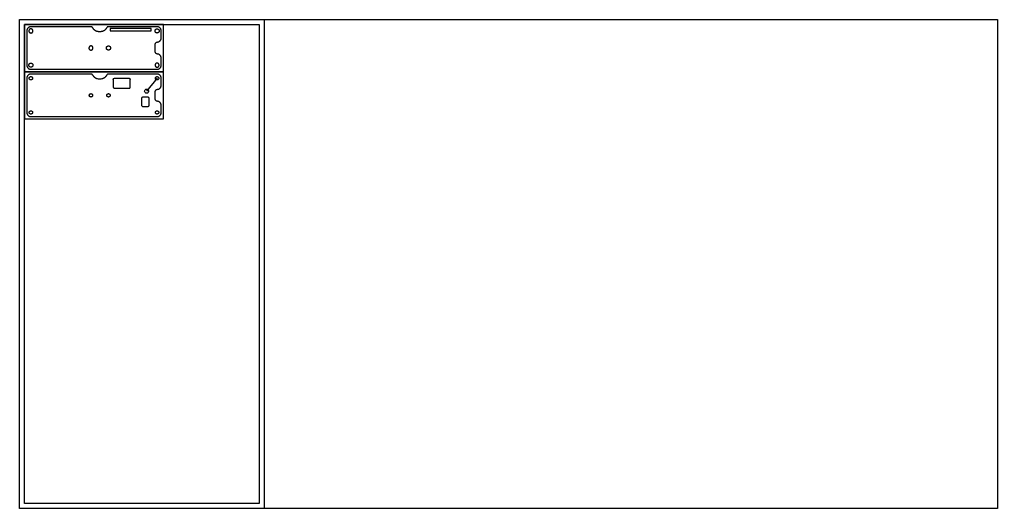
# Model space of a CAD drawing. Header units: millimetres. Extents: x 0 to 6370, y -460 to 1639.
# Drawn here: x 3842 to 5061, y 286 to 895 of the extents above; entities that cross this region are included whole.
import ezdxf

# ---------------------------------------------------------------- set-up
doc = ezdxf.new("R2010")
doc.units = ezdxf.units.MM
doc.layers.add('Default', color=7, linetype='Continuous', true_color=0x000000)
doc.layers.add('ESP', color=7, linetype='Continuous', true_color=0x000000)

msp = doc.modelspace()

# ---------------------------------------------------------------- linework, layer by layer
at = {"layer": 'Default', "color": 5}
for p, q in [((3850.9, 881), (3850.9, 838.3)), ((4018.5, 872.3), (4018.5, 881)), ((4011, 855.2), (4011, 864.2)), ((4018.5, 838.3), (4018.5, 847)), ((3850.9, 822), (3850.9, 779.3)), ((4018.5, 813.3), (4018.5, 822)), ((4011, 796.2), (4011, 805.2)), ((4018.5, 779.3), (4018.5, 788))]:
    msp.add_line(p, q, dxfattribs=at)
at = {"layer": 'Default', "color": 1}
for p, q in [((3958.7, 820.5), (3958.7, 811.1)), ((3979.9, 811.1), (3979.9, 820.5)), ((3960.2, 809.6), (3978.4, 809.6)), ((3996, 798.8), (4001.4, 798.8))]:
    msp.add_line(p, q, dxfattribs=at)
at = {"layer": 'Default', "color": 5}
for points in [[(3930.9, 886.2), (3856, 886.2)], [(4013.3, 886.2), (3952.7, 886.2)], [(3856, 833.2), (4013.3, 833.2)], [(3930.9, 827.2), (3856, 827.2)], [(4013.3, 827.2), (3952.7, 827.2)], [(3856, 774.2), (4013.3, 774.2)]]:
    msp.add_lwpolyline(points, dxfattribs=at)
at = {"layer": 'Default', "color": 1}
msp.add_lwpolyline([(4006, 883.9), (3954.9, 883.9), (3954.9, 881), (4006, 881)], close=True, dxfattribs=at)
msp.add_lwpolyline([(4002.9, 797.3), (4002.9, 787.7, -0.414214), (4001.4, 786.2), (3996, 786.2, -0.414214), (3994.5, 787.7), (3994.5, 797.3)], format="xyb", dxfattribs=at)
at = {"layer": 'Default', "color": 5}
for centre, radius, start, end in [((3930.9, 816.7), 10.5, 84.953, 90), ((3931.7, 826.2), 0.914, 31.4535, 84.953), ((3951.9, 826.2), 0.914, 95.0479, 148.5465), ((3952.7, 816.7), 10.5, 90, 95.0479)]:
    msp.add_arc(centre, radius, start, end, dxfattribs=at)
at = {"layer": 'Default', "color": 5, "extrusion": (0, 0, -1)}
for start, end in [(270, 279.1551), (260.8449, 270)]:
    msp.add_arc((-3941.8, 838.2), 17.2, start, end, dxfattribs=at)
at = {"layer": 'Default', "color": 1, "extrusion": (0, 0, -1)}
for centre, start, end in [((-3960.2, 820.6), 357.9601, 87.9601), ((-3978.4, 820.5), 90, 180)]:
    msp.add_arc(centre, 1.5, start, end, dxfattribs=at)
at = {"layer": 'Default', "color": 5}
for points, weights in [([(3856, 886.2), (3850.9, 886.2), (3850.9, 881)], [1, 0.707106781187, 1]), ([(3931.8, 886.1), (3931.3, 886.2), (3930.9, 886.2)], [1, 0.999030253958, 1]), ([(3930.9, 886.2), (3930.9, 886.2), (3930.9, 886.2)], [0.999994862204, 0.999996238624, 0.999997615138]), ([(3932.5, 885.7), (3932.2, 886.1), (3931.8, 886.1)], [1, 0.89298073496, 1]), ([(3939, 880.2), (3935.5, 880.8), (3932.5, 885.7)], [1, 0.979064273689, 1]), ([(3941.8, 880), (3940.4, 880), (3939, 880.2)], [1, 0.996810239212, 1]), ([(3944.5, 880.2), (3943.2, 880), (3941.8, 880)], [1, 0.996810235292, 1]), ([(3951.1, 885.7), (3948.1, 880.8), (3944.5, 880.2)], [1.00000237525, 0.979066609271, 1.00000237525]), ([(3951.8, 886.1), (3951.3, 886.1), (3951.1, 885.7)], [1, 0.892984221784, 1]), ([(3952.7, 886.2), (3952.2, 886.2), (3951.8, 886.1)], [1, 0.999029913385, 1]), ([(4018.5, 881), (4018.5, 886.2), (4013.3, 886.2)], [1, 0.707106781187, 1]), ([(4018.5, 881), (4018.5, 886.2), (4013.3, 886.2)], [1, 0.707106781187, 1]), ([(4011, 864.2), (4011, 867), (4013.8, 867.2)], [1, 0.735061629416, 1]), ([(4013.8, 867.2), (4018.5, 867.6), (4018.5, 872.3)], [1, 0.735061629416, 1]), ([(4013.8, 852.2), (4011, 852.4), (4011, 855.2)], [1, 0.735061629416, 1]), ([(4018.5, 847), (4018.5, 851.8), (4013.8, 852.2)], [1, 0.735061629416, 1]), ([(3850.9, 838.3), (3850.9, 833.2), (3856, 833.2)], [1, 0.707106781187, 1]), ([(4013.3, 833.2), (4018.5, 833.2), (4018.5, 838.3)], [1, 0.707106781187, 1]), ([(3856, 827.2), (3850.9, 827.2), (3850.9, 822)], [1, 0.707106781187, 1]), ([(3930.9, 827.2), (3930.9, 827.2), (3930.9, 827.2)], [0.999994862295, 0.999996238669, 0.999997615138]), ([(3939, 821.2), (3935.5, 821.8), (3932.5, 826.7)], [1, 0.979064273689, 1]), ([(3951.1, 826.7), (3948.1, 821.8), (3944.5, 821.2)], [1.00000237525, 0.979066609271, 1.00000237525]), ([(4018.5, 822), (4018.5, 827.2), (4013.3, 827.2)], [1, 0.707106781187, 1]), ([(4011, 805.2), (4011, 808), (4013.8, 808.2)], [1, 0.735061629416, 1]), ([(4013.8, 808.2), (4018.5, 808.6), (4018.5, 813.3)], [1, 0.735061629416, 1]), ([(4013.8, 793.2), (4011, 793.4), (4011, 796.2)], [1, 0.735061629416, 1]), ([(4018.5, 788), (4018.5, 792.8), (4013.8, 793.2)], [1, 0.735061629416, 1]), ([(3850.9, 779.3), (3850.9, 774.2), (3856, 774.2)], [1, 0.707106781187, 1]), ([(4013.3, 774.2), (4018.5, 774.2), (4018.5, 779.3)], [1, 0.707106781187, 1])]:
    msp.add_rational_spline(points, weights, degree=2, dxfattribs=at)
at = {"layer": 'Default', "color": 1}
for points, knots in [([(3853.4, 881), (3853.4, 883.6), (3856, 883.6), (3858.6, 883.6), (3858.6, 881), (3858.6, 878.4), (3856, 878.4), (3853.4, 878.4), (3853.4, 881)], [0, 0, 0, 4.052164, 4.052164, 8.104327, 8.104327, 12.156491, 12.156491, 16.208655, 16.208655, 16.208655]), ([(4015.9, 881), (4015.9, 883.6), (4013.3, 883.6), (4010.8, 883.6), (4010.8, 881), (4010.8, 878.4), (4013.3, 878.4), (4015.9, 878.4), (4015.9, 881)], [0, 0, 0, 4.052164, 4.052164, 8.104327, 8.104327, 12.156491, 12.156491, 16.208655, 16.208655, 16.208655]), ([(3928.3, 859.7), (3928.3, 862.3), (3930.9, 862.3), (3933.4, 862.3), (3933.4, 859.7), (3933.4, 857.1), (3930.9, 857.1), (3928.3, 857.1), (3928.3, 859.7)], [0, 0, 0, 4.052164, 4.052164, 8.104327, 8.104327, 12.156491, 12.156491, 16.208655, 16.208655, 16.208655]), ([(3955.3, 859.7), (3955.3, 862.3), (3952.7, 862.3), (3950.1, 862.3), (3950.1, 859.7), (3950.1, 857.1), (3952.7, 857.1), (3955.3, 857.1), (3955.3, 859.7)], [0, 0, 0, 4.052164, 4.052164, 8.104327, 8.104327, 12.156491, 12.156491, 16.208655, 16.208655, 16.208655]), ([(3853.4, 838.3), (3853.4, 835.8), (3856, 835.8), (3858.6, 835.8), (3858.6, 838.3), (3858.6, 840.9), (3856, 840.9), (3853.4, 840.9), (3853.4, 838.3)], [0, 0, 0, 4.052164, 4.052164, 8.104327, 8.104327, 12.156491, 12.156491, 16.208655, 16.208655, 16.208655]), ([(4015.9, 838.3), (4015.9, 835.8), (4013.3, 835.8), (4010.8, 835.8), (4010.8, 838.3), (4010.8, 840.9), (4013.3, 840.9), (4015.9, 840.9), (4015.9, 838.3)], [0, 0, 0, 4.052164, 4.052164, 8.104327, 8.104327, 12.156491, 12.156491, 16.208655, 16.208655, 16.208655]), ([(3853.9, 822), (3853.9, 819.9), (3856, 819.9), (3858.1, 819.9), (3858.1, 822), (3858.1, 824.1), (3856, 824.1), (3853.9, 824.1), (3853.9, 822)], [0, 0, 0, 3.271655, 3.271655, 6.543309, 6.543309, 9.814964, 9.814964, 13.086618, 13.086618, 13.086618]), ([(4011.3, 822), (4011.3, 819.9), (4013.3, 819.9), (4015.4, 819.9), (4015.4, 822), (4015.4, 824.1), (4013.3, 824.1), (4011.3, 824.1), (4011.3, 822)], [0, 0, 0, 3.271655, 3.271655, 6.543309, 6.543309, 9.814964, 9.814964, 13.086618, 13.086618, 13.086618]), ([(3928.8, 800.7), (3928.8, 798.6), (3930.9, 798.6), (3933, 798.6), (3933, 800.7), (3933, 802.8), (3930.9, 802.8), (3928.8, 802.8), (3928.8, 800.7)], [0, 0, 0, 3.271655, 3.271655, 6.543309, 6.543309, 9.814964, 9.814964, 13.086618, 13.086618, 13.086618]), ([(3950.6, 800.7), (3950.6, 798.6), (3952.7, 798.6), (3954.8, 798.6), (3954.8, 800.7), (3954.8, 802.8), (3952.7, 802.8), (3950.6, 802.8), (3950.6, 800.7)], [0, 0, 0, 3.271655, 3.271655, 6.543309, 6.543309, 9.814964, 9.814964, 13.086618, 13.086618, 13.086618]), ([(3853.9, 779.3), (3853.9, 777.3), (3856, 777.3), (3858.1, 777.3), (3858.1, 779.3), (3858.1, 781.4), (3856, 781.4), (3853.9, 781.4), (3853.9, 779.3)], [0, 0, 0, 3.271655, 3.271655, 6.543309, 6.543309, 9.814964, 9.814964, 13.086618, 13.086618, 13.086618]), ([(4011.3, 779.3), (4011.3, 777.3), (4013.3, 777.3), (4015.4, 777.3), (4015.4, 779.3), (4015.4, 781.4), (4013.3, 781.4), (4011.3, 781.4), (4011.3, 779.3)], [0, 0, 0, 3.271655, 3.271655, 6.543309, 6.543309, 9.814964, 9.814964, 13.086618, 13.086618, 13.086618])]:
    msp.add_rational_spline(points, [1, 0.707106781187, 1, 0.707106781187, 1, 0.707106781187, 1, 0.707106781187, 1], degree=2, knots=knots, dxfattribs=at)
at = {"layer": 'Default', "color": 5, "true_color": 0x0000ff}
msp.add_rational_spline([(4013.3, 833.2), (4018.5, 833.2), (4018.5, 838.3)], [1, 0.707106781187, 1], degree=2, dxfattribs=at)
at = {"layer": 'Default', "color": 1}
for points in [[(3958.7, 811.1), (3958.7, 809.6), (3960.2, 809.6)], [(3978.4, 809.6), (3979.9, 809.6), (3979.9, 811.1)], [(3994.5, 797.3), (3994.5, 798.8), (3996, 798.8)], [(4001.4, 798.8), (4002.9, 798.8), (4002.9, 797.3)]]:
    msp.add_rational_spline(points, [1, 0.707106781187, 1], degree=2, dxfattribs=at)
at = {"layer": 'ESP', "color": 1}
msp.add_line((3960.1, 822.1), (3978.4, 822), dxfattribs=at)
at = {"layer": 'ESP'}
msp.add_line((4013.3, 822), (4000.3, 805.9), dxfattribs=at)
at = {"layer": 'ESP', "color": 7}
for points in [[(3841.9, 895.2), (5061.1, 895.2), (5061.1, 285.6), (3841.9, 285.6)], [(3841.9, 285.6), (3841.9, 895.2), (4146.7, 895.2), (4146.7, 285.6)], [(3847.9, 291.6), (3847.9, 889.2), (4140.7, 889.2), (4140.7, 291.6)]]:
    msp.add_lwpolyline(points, close=True, dxfattribs=at)
at = {"layer": 'ESP'}
for points in [[(4021.5, 889.2), (3847.9, 889.2), (3847.9, 830.2), (4021.5, 830.2)], [(4021.5, 830.2), (3847.9, 830.2), (3847.9, 771.2), (4021.5, 771.2)]]:
    msp.add_lwpolyline(points, close=True, dxfattribs=at)
at = {"layer": 'ESP', "color": 1}
msp.add_circle((4000.3, 805.9), 2.5, dxfattribs=at)

doc.saveas('drawing.dxf')
